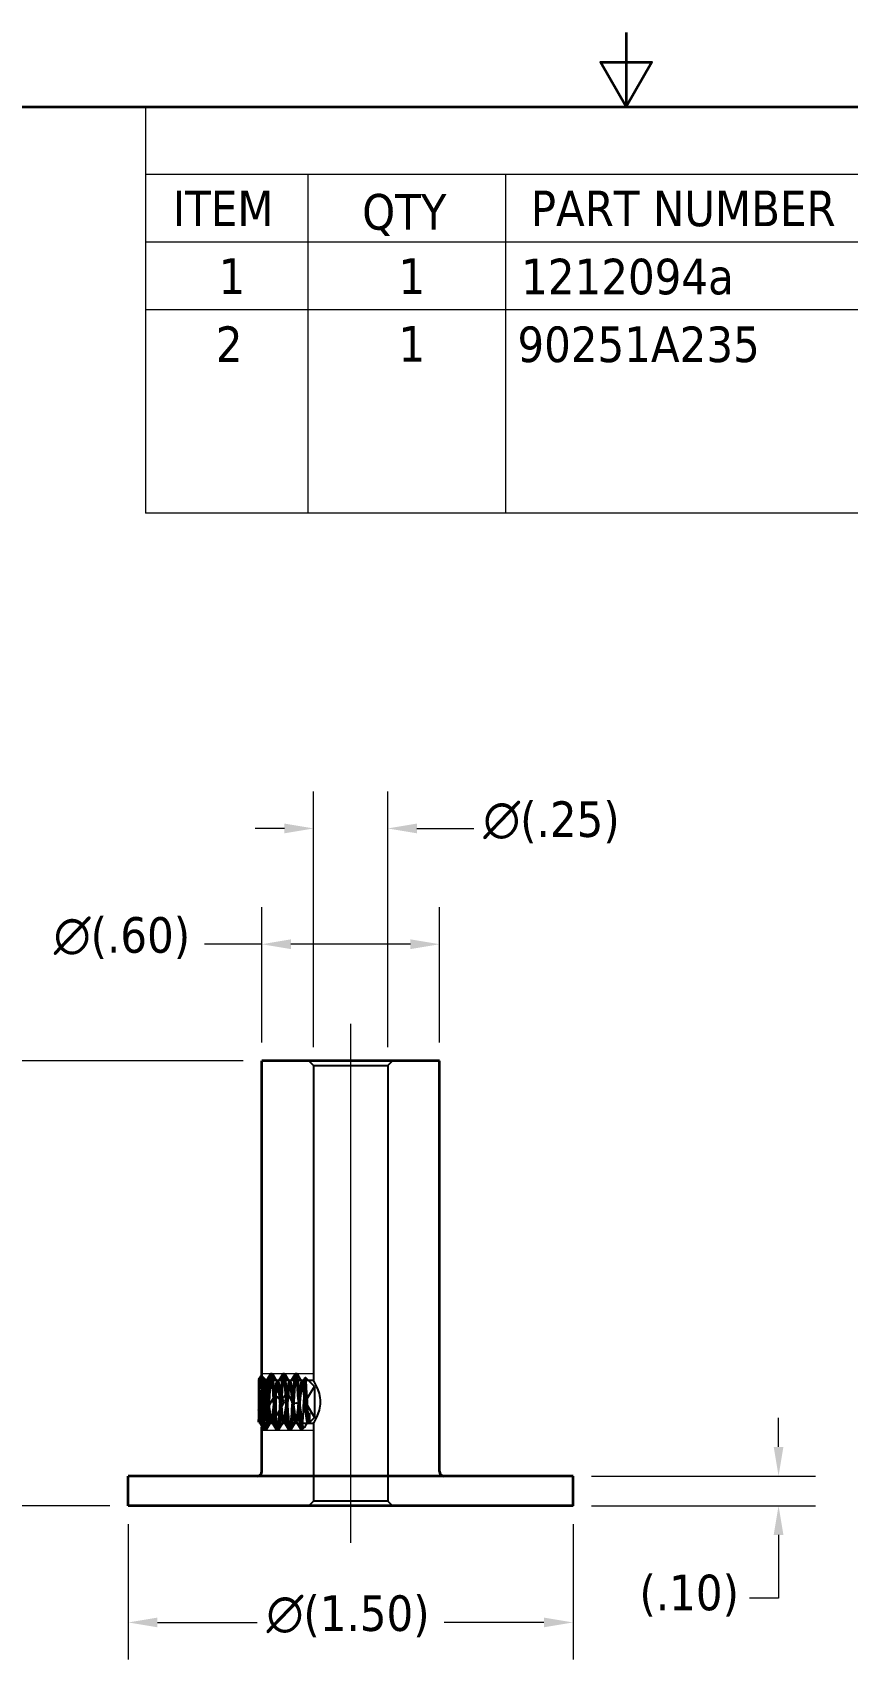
# Model space of a CAD drawing. Header units: inches. Extents: x 0.1 to 10.9, y 0.1 to 8.4.
# Drawn here: x 3.5 to 6.25, y 2.88 to 8.37 of the extents above; entities that cross this region are included whole.
import ezdxf

# ---------------------------------------------------------------- set-up
doc = ezdxf.new("R2010")
doc.units = ezdxf.units.IN
doc.header["$MEASUREMENT"] = 0
for name, color, linetype, lineweight in [('Border (ANSI)', 7, 'Continuous', 35), ('Hidden (ANSI)', 7, 'Continuous', 25), ('Hidden Narrow (ANSI)', 7, 'Continuous', 18), ('Symbol (ANSI)', 7, 'Continuous', 18), ('Visible (ANSI)', 7, 'Continuous', 35)]:
    doc.layers.add(name, color=color, linetype=linetype, lineweight=lineweight)
doc.layers.add('Centerline (ANSI)', color=5, linetype='Continuous', lineweight=18, true_color=0x0000ff)
doc.layers.add('Dimension (ANSI)', color=1, linetype='Continuous', lineweight=18, true_color=0xff0000)
doc.styles.add('Note Text (ANSI)', font='tahoma.ttf')
doc.dimstyles.new('Default (ANSI)', dxfattribs={"dimtxt": 0.12, "dimasz": 0.098425, "dimexe": 0.125, "dimexo": 0.0625, "dimgap": 0.031496, "dimtad": 0, "dimtih": 1, "dimtoh": 1, "dimrnd": 1e-08, "dimzin": 4, "dimdsep": 46, "dimtxsty": 'Note Text (ANSI)', "dimcen": 0.09, "dimdle": 0.393701, "dimclrd": 256, "dimclre": 256, "dimclrt": 256, "dimadec": 0, "dimazin": 1, "dimtfac": 1, "dimtofl": 0, "dimtmove": 0, "dimatfit": 3, "dimfxl": 1, "dimtolj": 1, "dimtzin": 4, "dimlwd": -1, "dimlwe": -1, "dimarcsym": 0})

# ---------------------------------------------------------------- blocks, each defined once
blk = doc.blocks.new('Borders Default Border')
at = {"layer": 'Border (ANSI)', "flags": 128}
for points in [[(5.5, 8.37), (5.5, 8.12), (5.4134, 8.27), (5.5866, 8.27), (5.5, 8.12)], [(0.38, 0.38), (0.38, 8.12), (10.62, 8.12), (10.62, 0.38), (0.38, 0.38)]]:
    blk.add_lwpolyline(points, dxfattribs=at)
blk = doc.blocks.new('PARTS LIST')
at = {"layer": 'Symbol (ANSI)'}
for p, q in [((10.62, 8.12), (3.8786, 8.12)), ((3.8786, 8.12), (3.8786, 7.8915)), ((10.62, 7.8915), (3.8786, 7.8915)), ((3.8786, 7.8915), (3.8786, 7.663)), ((4.4254, 7.8915), (4.4254, 7.663)), ((5.0924, 7.8915), (5.0924, 7.663)), ((10.62, 7.663), (3.8786, 7.663)), ((3.8786, 7.663), (3.8786, 6.7489)), ((4.4254, 7.663), (4.4254, 6.7489)), ((5.0924, 7.663), (5.0924, 6.7489)), ((10.62, 7.4345), (3.8786, 7.4345)), ((10.62, 6.7489), (3.8786, 6.7489))]:
    blk.add_line(p, q, dxfattribs=at)
at = {"layer": 'Symbol (ANSI)', "char_height": 0.12, "attachment_point": 7, "style": 'Note Text (ANSI)'}
for s, insert in [('ITEM', (3.9705, 7.7172)), ('QTY', (4.6091, 7.6844)), ('PART NUMBER', (5.1777, 7.7147)), ('1', (4.1249, 7.4885)), ('1', (4.7318, 7.4885)), ('1212094a', (5.1454, 7.4849)), ('2', (4.1156, 7.259)), ('1', (4.7318, 7.26)), ('90251A235', (5.1328, 7.2564))]:
    blk.add_mtext(s, dxfattribs=dict(at, insert=insert))
blk = doc.blocks.new('*D9')
at = {"layer": 'Defpoints', "color": 0, "transparency": 16777216}
for p in [(3.8203, 3.4016), (5.3203, 3.4016), (5.3203, 3.0079)]:
    blk.add_point(p, dxfattribs=at)
at = {"layer": 'Dimension (ANSI)', "transparency": 16777216}
for p, q in [((3.8203, 3.3391), (3.8203, 2.8829)), ((5.3203, 3.3391), (5.3203, 2.8829)), ((3.9187, 3.0079), (4.255, 3.0079)), ((5.2219, 3.0079), (4.8856, 3.0079))]:
    blk.add_line(p, q, dxfattribs=at)
for points in [[(3.9187, 3.0243), (3.9187, 2.9915), (3.8203, 3.0079)], [(5.2219, 3.0243), (5.2219, 2.9915), (5.3203, 3.0079)]]:
    blk.add_solid(points, dxfattribs=at)
at = {"layer": 'Dimension (ANSI)', "transparency": 16777216, "insert": (4.2865, 3.0993), "char_height": 0.12, "attachment_point": 1, "style": 'Note Text (ANSI)'}
blk.add_mtext('\\A1;\\fAIGDT|b0|i0;\\H0.1200;\\ln\\fTahoma|b0|i0;\\H0.1200;(1.50)', dxfattribs=at)
blk = doc.blocks.new('*D10')
at = {"layer": 'Defpoints', "color": 0, "transparency": 16777216}
for p in [(4.8703, 5.2953), (4.2703, 4.9016), (4.8703, 4.9016)]:
    blk.add_point(p, dxfattribs=at)
at = {"layer": 'Dimension (ANSI)', "transparency": 16777216}
for p, q in [((4.2703, 4.9641), (4.2703, 5.4203)), ((4.8703, 4.9641), (4.8703, 5.4203)), ((4.2703, 5.2953), (4.0778, 5.2953)), ((4.7719, 5.2953), (4.3687, 5.2953))]:
    blk.add_line(p, q, dxfattribs=at)
for points in [[(4.3687, 5.3117), (4.3687, 5.2789), (4.2703, 5.2953)], [(4.7719, 5.3117), (4.7719, 5.2789), (4.8703, 5.2953)]]:
    blk.add_solid(points, dxfattribs=at)
at = {"layer": 'Dimension (ANSI)', "transparency": 16777216, "insert": (3.5689, 5.3867), "char_height": 0.12, "attachment_point": 1, "style": 'Note Text (ANSI)'}
blk.add_mtext('\\A1;\\fAIGDT|b0|i0;\\H0.1200;\\ln\\fTahoma|b0|i0;\\H0.1200;(.60)', dxfattribs=at)
blk = doc.blocks.new('*D11')
at = {"layer": 'Defpoints', "color": 0, "transparency": 16777216}
for p in [(4.4453, 5.6858), (4.4453, 4.8859), (4.6953, 4.8859)]:
    blk.add_point(p, dxfattribs=at)
at = {"layer": 'Dimension (ANSI)', "transparency": 16777216}
for p, q in [((4.4453, 4.9484), (4.4453, 5.8108)), ((4.6953, 4.9484), (4.6953, 5.8108)), ((4.3469, 5.6858), (4.2485, 5.6858)), ((4.7937, 5.6858), (4.9862, 5.6858))]:
    blk.add_line(p, q, dxfattribs=at)
for points in [[(4.3469, 5.7022), (4.3469, 5.6694), (4.4453, 5.6858)], [(4.7937, 5.7022), (4.7937, 5.6694), (4.6953, 5.6858)]]:
    blk.add_solid(points, dxfattribs=at)
at = {"layer": 'Dimension (ANSI)', "transparency": 16777216, "insert": (5.0177, 5.7772), "char_height": 0.12, "attachment_point": 1, "style": 'Note Text (ANSI)'}
blk.add_mtext('\\A1;\\fAIGDT|b0|i0;\\H0.1200;\\ln\\fTahoma|b0|i0;\\H0.1200;(.25)', dxfattribs=at)
blk = doc.blocks.new('*D12')
at = {"layer": 'Defpoints', "color": 0, "transparency": 16777216}
for p in [(5.3203, 3.5016), (6.0135, 3.5016), (5.3203, 3.4016)]:
    blk.add_point(p, dxfattribs=at)
at = {"layer": 'Dimension (ANSI)', "transparency": 16777216}
for p, q in [((6.0135, 3.6), (6.0135, 3.6984)), ((5.3828, 3.5016), (6.1385, 3.5016)), ((5.3828, 3.4016), (6.1385, 3.4016)), ((6.0135, 3.3031), (6.0135, 3.0898)), ((6.0135, 3.0898), (5.9151, 3.0898))]:
    blk.add_line(p, q, dxfattribs=at)
for points in [[(5.9971, 3.6), (6.0299, 3.6), (6.0135, 3.5016)], [(5.9971, 3.3031), (6.0299, 3.3031), (6.0135, 3.4016)]]:
    blk.add_solid(points, dxfattribs=at)
at = {"layer": 'Dimension (ANSI)', "transparency": 16777216, "insert": (5.5444, 3.1691), "char_height": 0.12, "attachment_point": 1, "style": 'Note Text (ANSI)'}
blk.add_mtext('\\A1;(.10)', dxfattribs=at)
blk = doc.blocks.new('*D13')
at = {"layer": 'Defpoints', "color": 0, "transparency": 16777216}
for p in [(3.2303, 4.9016), (4.2703, 4.9016), (3.8203, 3.4016)]:
    blk.add_point(p, dxfattribs=at)
at = {"layer": 'Dimension (ANSI)', "transparency": 16777216}
for p, q in [((4.2078, 4.9016), (3.1053, 4.9016)), ((3.2303, 4.8031), (3.2303, 4.2624)), ((3.2303, 3.5), (3.2303, 4.0408)), ((3.7578, 3.4016), (3.1053, 3.4016))]:
    blk.add_line(p, q, dxfattribs=at)
for points in [[(3.2139, 4.8031), (3.2467, 4.8031), (3.2303, 4.9016)], [(3.2139, 3.5), (3.2467, 3.5), (3.2303, 3.4016)]]:
    blk.add_solid(points, dxfattribs=at)
at = {"layer": 'Dimension (ANSI)', "transparency": 16777216, "insert": (3.0157, 4.2309), "char_height": 0.12, "attachment_point": 1, "style": 'Note Text (ANSI)'}
blk.add_mtext('\\A1;(1.50)', dxfattribs=at)

msp = doc.modelspace()

# ---------------------------------------------------------------- linework, layer by layer
at = {"layer": 'Centerline (ANSI)', "linetype": 'Continuous'}
msp.add_line((4.5703, 5.0266), (4.5703, 3.2766), dxfattribs=at)
at = {"layer": 'Hidden (ANSI)'}
for p, q in [((4.4453, 4.8859), (4.4297, 4.9016)), ((4.6953, 4.8859), (4.7109, 4.9016)), ((4.4453, 4.8859), (4.6953, 4.8859)), ((4.4453, 4.8859), (4.4453, 3.8241)), ((4.6953, 4.8859), (4.6953, 3.4172)), ((4.2835, 3.8185), (4.2994, 3.8458)), ((4.3055, 3.8466), (4.3003, 3.8466)), ((4.3063, 3.8459), (4.3222, 3.8186)), ((4.3251, 3.8185), (4.3411, 3.8458)), ((4.3471, 3.8466), (4.3419, 3.8466)), ((4.3479, 3.8459), (4.3639, 3.8186)), ((4.3668, 3.8185), (4.3828, 3.8458)), ((4.3888, 3.8466), (4.3836, 3.8466)), ((4.3896, 3.8459), (4.4055, 3.8186)), ((4.2676, 3.7984), (4.2603, 3.8057)), ((4.3189, 3.7984), (4.2603, 3.7984)), ((4.2703, 3.8397), (4.2859, 3.8241)), ((4.2723, 3.8327), (4.2805, 3.8186)), ((4.2794, 3.8195), (4.2846, 3.8195)), ((4.4453, 3.8241), (4.2859, 3.8241)), ((4.3189, 3.775), (4.3189, 3.7984)), ((4.346, 3.7516), (4.3189, 3.7984)), ((4.3211, 3.8195), (4.3263, 3.8195)), ((4.3628, 3.8195), (4.368, 3.8195)), ((4.4044, 3.8195), (4.4096, 3.8195)), ((4.4085, 3.8185), (4.4172, 3.8334)), ((4.4165, 3.7516), (4.4478, 3.8036)), ((4.4478, 3.8036), (4.4178, 3.8336)), ((4.4478, 3.8036), (4.4478, 3.6995)), ((4.3189, 3.7516), (4.2603, 3.7516)), ((4.2939, 3.736), (4.2881, 3.7273)), ((4.2939, 3.7355), (4.2881, 3.7268)), ((4.3124, 3.7691), (4.3179, 3.7726)), ((4.3124, 3.7686), (4.3179, 3.7721)), ((4.3189, 3.7516), (4.3189, 3.775)), ((4.3189, 3.7281), (4.3189, 3.7516)), ((4.346, 3.7516), (4.3189, 3.7047)), ((4.3373, 3.7604), (4.3321, 3.7596)), ((4.3549, 3.7775), (4.3599, 3.7757)), ((4.3549, 3.777), (4.3599, 3.7752)), ((4.3781, 3.748), (4.3732, 3.7514)), ((4.3781, 3.7475), (4.3732, 3.7509)), ((4.3935, 3.7463), (4.3979, 3.7382)), ((4.3935, 3.7458), (4.3979, 3.7377)), ((4.4165, 3.7516), (4.4478, 3.6995)), ((4.3189, 3.7047), (4.2603, 3.7047)), ((4.2676, 3.7047), (4.2603, 3.6974)), ((4.2632, 3.6836), (4.2638, 3.6836)), ((4.2859, 3.6791), (4.2703, 3.6634)), ((4.2816, 3.7077), (4.2816, 3.7082)), ((4.2851, 3.689), (4.2896, 3.6823)), ((4.2851, 3.6885), (4.2896, 3.6818)), ((4.3014, 3.6845), (4.2854, 3.6572)), ((4.4453, 3.6791), (4.2859, 3.6791)), ((4.3003, 3.6836), (4.3055, 3.6836)), ((4.3075, 3.687), (4.3028, 3.6886)), ((4.3075, 3.6865), (4.3028, 3.6881)), ((4.3203, 3.6573), (4.3043, 3.6846)), ((4.3189, 3.7047), (4.3189, 3.7281)), ((4.343, 3.6845), (4.3271, 3.6572)), ((4.343, 3.6845), (4.3412, 3.6815)), ((4.343, 3.684), (4.3412, 3.681)), ((4.3419, 3.6836), (4.3471, 3.6836)), ((4.3479, 3.684), (4.3426, 3.684)), ((4.3479, 3.6835), (4.3426, 3.6835)), ((4.3619, 3.6573), (4.346, 3.6846)), ((4.3847, 3.6845), (4.3688, 3.6572)), ((4.3836, 3.6836), (4.3888, 3.6836)), ((4.3926, 3.6948), (4.3866, 3.6908)), ((4.3926, 3.6943), (4.3866, 3.6903)), ((4.4036, 3.6573), (4.3876, 3.6846)), ((4.4028, 3.711), (4.4028, 3.7115)), ((4.4049, 3.6801), (4.4049, 3.6566)), ((4.4264, 3.6845), (4.4183, 3.6708)), ((4.4253, 3.6836), (4.4305, 3.6836)), ((4.4303, 3.683), (4.4293, 3.6846)), ((4.4478, 3.6995), (4.431, 3.6827)), ((4.4319, 3.7153), (4.4319, 3.6853)), ((4.4453, 3.6791), (4.4453, 3.4172)), ((4.2786, 3.6573), (4.2719, 3.6689)), ((4.2759, 3.6693), (4.2754, 3.6739)), ((4.2846, 3.6566), (4.2794, 3.6566)), ((4.3263, 3.6566), (4.3211, 3.6566)), ((4.3241, 3.6665), (4.3292, 3.6658)), ((4.3241, 3.666), (4.3292, 3.6653)), ((4.368, 3.6566), (4.3628, 3.6566)), ((4.3659, 3.6675), (4.3713, 3.6688)), ((4.3659, 3.667), (4.3713, 3.6683)), ((4.4049, 3.6566), (4.4044, 3.6566)), ((4.4162, 3.6678), (4.4049, 3.6566)), ((4.4453, 3.4172), (4.4297, 3.4016)), ((4.6953, 3.4172), (4.4453, 3.4172)), ((4.6953, 3.4172), (4.7109, 3.4016))]:
    msp.add_line(p, q, dxfattribs=at)
at = {"layer": 'Hidden (ANSI)', "flags": 128}
for points in [[(4.3176, 3.6693), (4.317, 3.6743), (4.3163, 3.68), (4.3157, 3.6865), (4.315, 3.6937), (4.3143, 3.7015), (4.3137, 3.7097), (4.313, 3.7182), (4.3124, 3.727), (4.3118, 3.7359), (4.3111, 3.7452), (4.3105, 3.7546), (4.3098, 3.764), (4.3091, 3.7732), (4.3085, 3.7823), (4.3078, 3.7909), (4.3072, 3.7991), (4.3066, 3.8068), (4.3059, 3.8141), (4.3053, 3.8208), (4.3046, 3.8269), (4.3039, 3.8323), (4.3032, 3.8368), (4.3026, 3.8405), (4.302, 3.8433), (4.3014, 3.8453), (4.3007, 3.8463), (4.3001, 3.8465), (4.2994, 3.8457), (4.2987, 3.8441), (4.298, 3.8415), (4.2974, 3.838), (4.2968, 3.8338)], [(4.3228, 3.6693), (4.3222, 3.6743), (4.3215, 3.68), (4.3209, 3.6865), (4.3202, 3.6937), (4.3195, 3.7015), (4.3189, 3.7097), (4.3182, 3.7182), (4.3176, 3.727), (4.317, 3.7359), (4.3163, 3.7452), (4.3157, 3.7546), (4.315, 3.764), (4.3143, 3.7732), (4.3137, 3.7823), (4.313, 3.7909), (4.3124, 3.7991), (4.3118, 3.8068), (4.3111, 3.8141), (4.3105, 3.8208), (4.3098, 3.8269), (4.3091, 3.8323), (4.3085, 3.8368), (4.3078, 3.8405), (4.3072, 3.8433), (4.3066, 3.8453), (4.3059, 3.8463), (4.3053, 3.8465), (4.3046, 3.8457), (4.3039, 3.8441), (4.3032, 3.8415), (4.3026, 3.838), (4.302, 3.8338)], [(4.3593, 3.6693), (4.3587, 3.6743), (4.358, 3.68), (4.3573, 3.6865), (4.3567, 3.6937), (4.356, 3.7015), (4.3553, 3.7097), (4.3547, 3.7182), (4.3541, 3.727), (4.3534, 3.7359), (4.3528, 3.7452), (4.3521, 3.7546), (4.3515, 3.764), (4.3508, 3.7732), (4.3501, 3.7823), (4.3495, 3.7909), (4.3489, 3.7991), (4.3482, 3.8068), (4.3476, 3.8141), (4.3469, 3.8208), (4.3463, 3.8269), (4.3456, 3.8323), (4.3449, 3.8368), (4.3443, 3.8405), (4.3436, 3.8433), (4.343, 3.8453), (4.3424, 3.8463), (4.3417, 3.8465), (4.341, 3.8457), (4.3404, 3.8441), (4.3397, 3.8415), (4.3391, 3.838), (4.3384, 3.8338)], [(4.3645, 3.6693), (4.3639, 3.6743), (4.3632, 3.68), (4.3626, 3.6865), (4.3619, 3.6937), (4.3612, 3.7015), (4.3605, 3.7097), (4.3599, 3.7182), (4.3593, 3.727), (4.3587, 3.7359), (4.358, 3.7452), (4.3573, 3.7546), (4.3567, 3.764), (4.356, 3.7732), (4.3553, 3.7823), (4.3547, 3.7909), (4.3541, 3.7991), (4.3534, 3.8068), (4.3528, 3.8141), (4.3521, 3.8208), (4.3515, 3.8269), (4.3508, 3.8323), (4.3501, 3.8368), (4.3495, 3.8405), (4.3489, 3.8433), (4.3482, 3.8453), (4.3476, 3.8463), (4.3469, 3.8465), (4.3463, 3.8457), (4.3456, 3.8441), (4.3449, 3.8415), (4.3443, 3.838), (4.3436, 3.8338)], [(4.4009, 3.6693), (4.4003, 3.6743), (4.3997, 3.68), (4.399, 3.6865), (4.3983, 3.6937), (4.3977, 3.7015), (4.397, 3.7097), (4.3963, 3.7182), (4.3957, 3.727), (4.3951, 3.7359), (4.3945, 3.7452), (4.3938, 3.7546), (4.3931, 3.764), (4.3924, 3.7732), (4.3918, 3.7823), (4.3911, 3.7909), (4.3905, 3.7991), (4.3899, 3.8068), (4.3893, 3.8141), (4.3886, 3.8208), (4.3879, 3.8269), (4.3872, 3.8323), (4.3866, 3.8368), (4.3859, 3.8405), (4.3853, 3.8433), (4.3847, 3.8453), (4.384, 3.8463), (4.3834, 3.8465), (4.3827, 3.8457), (4.382, 3.8441), (4.3814, 3.8415), (4.3807, 3.838), (4.3801, 3.8338)], [(4.4049, 3.6801), (4.4042, 3.6862), (4.4036, 3.6929), (4.403, 3.7001), (4.4024, 3.7078), (4.4017, 3.7157), (4.4012, 3.7238), (4.4006, 3.7321), (4.4, 3.7407), (4.3994, 3.7494), (4.3987, 3.7582), (4.3981, 3.767), (4.3975, 3.7756), (4.3969, 3.784), (4.3963, 3.7921), (4.3951, 3.8068), (4.3945, 3.8137), (4.3939, 3.8201), (4.3932, 3.8259), (4.3926, 3.8311), (4.392, 3.8355), (4.3914, 3.8393), (4.3902, 3.8444), (4.3896, 3.8459), (4.389, 3.8465), (4.3884, 3.8464), (4.3877, 3.8454), (4.3871, 3.8436), (4.3865, 3.8411), (4.3859, 3.8378), (4.3853, 3.8338)], [(4.2603, 3.708), (4.2607, 3.715), (4.261, 3.7214), (4.2617, 3.7339), (4.2623, 3.747), (4.2629, 3.7605), (4.2635, 3.7732), (4.264, 3.7834), (4.2644, 3.7925), (4.2649, 3.8012), (4.2653, 3.8091), (4.2657, 3.8163), (4.2662, 3.8226), (4.2666, 3.8279), (4.267, 3.8322), (4.2674, 3.8355), (4.2678, 3.8377), (4.2682, 3.8389)], [(4.4319, 3.7153), (4.4306, 3.7045), (4.4292, 3.6955), (4.4279, 3.6889), (4.4266, 3.685), (4.4252, 3.6836), (4.4239, 3.6851), (4.4225, 3.6893), (4.4212, 3.6959), (4.4199, 3.7048), (4.4185, 3.7158), (4.4171, 3.7282), (4.4159, 3.7412), (4.4145, 3.755), (4.4131, 3.7687), (4.4118, 3.7815), (4.4105, 3.793), (4.4091, 3.803), (4.4078, 3.811), (4.4064, 3.8164), (4.4051, 3.8191), (4.4038, 3.8192), (4.4024, 3.8164), (4.4011, 3.8111), (4.3998, 3.8034), (4.3984, 3.7935), (4.397, 3.7817), (4.3957, 3.769), (4.3944, 3.7556), (4.393, 3.7418), (4.3917, 3.7284), (4.3904, 3.7162), (4.389, 3.7053), (4.3877, 3.6962), (4.3863, 3.6894), (4.385, 3.6852), (4.3837, 3.6836), (4.3823, 3.6849), (4.3809, 3.6889), (4.3797, 3.6953), (4.3783, 3.704), (4.3769, 3.7149), (4.3756, 3.7272), (4.3743, 3.7402), (4.373, 3.7539), (4.3716, 3.7676), (4.3702, 3.7806), (4.3689, 3.7921), (4.3676, 3.8023), (4.3662, 3.8104), (4.3649, 3.816), (4.3636, 3.819), (4.3622, 3.8193), (4.3608, 3.8167), (4.3595, 3.8116), (4.3582, 3.8041), (4.3568, 3.7943), (4.3555, 3.7827), (4.3542, 3.7701), (4.3529, 3.7567), (4.3515, 3.7429), (4.3501, 3.7294), (4.3488, 3.7171), (4.3475, 3.7061), (4.3461, 3.6968), (4.3447, 3.6898), (4.3434, 3.6854), (4.3421, 3.6837), (4.3407, 3.6847), (4.3394, 3.6884), (4.3381, 3.6947), (4.3368, 3.7032), (4.3354, 3.714), (4.334, 3.7261), (4.3327, 3.7391), (4.3314, 3.7528), (4.33, 3.7665), (4.3287, 3.7796), (4.3274, 3.7913), (4.326, 3.8015), (4.3246, 3.8098), (4.3233, 3.8157), (4.322, 3.8188), (4.3207, 3.8194), (4.3193, 3.8171), (4.3179, 3.8121), (4.3167, 3.8048), (4.3153, 3.7952), (4.3139, 3.7837), (4.3126, 3.7711), (4.3113, 3.7578), (4.3099, 3.744), (4.3085, 3.7304), (4.3072, 3.718), (4.3059, 3.7069), (4.3046, 3.6975), (4.3032, 3.6903), (4.3019, 3.6857), (4.3006, 3.6837), (4.2992, 3.6845), (4.2978, 3.688), (4.2965, 3.6941), (4.2952, 3.7025), (4.2938, 3.713), (4.2924, 3.7251), (4.2912, 3.738), (4.2898, 3.7517), (4.2884, 3.7655), (4.2871, 3.7786), (4.2858, 3.7904), (4.2845, 3.8008), (4.2831, 3.8093), (4.2817, 3.8153), (4.2805, 3.8187), (4.2791, 3.8194), (4.2777, 3.8173), (4.2764, 3.8126), (4.2751, 3.8055), (4.2737, 3.796), (4.2723, 3.7847), (4.271, 3.7721), (4.2697, 3.7589), (4.2684, 3.7451), (4.267, 3.7315), (4.2657, 3.7189), (4.2644, 3.7078), (4.263, 3.6982), (4.2616, 3.6908), (4.2603, 3.6859)], [(4.2603, 3.7516), (4.2636, 3.758), (4.2659, 3.7639), (4.2671, 3.7695), (4.2676, 3.775), (4.2671, 3.7805), (4.2659, 3.7861), (4.2636, 3.792), (4.2603, 3.7984)], [(4.4319, 3.6853), (4.4306, 3.6836), (4.4293, 3.6847), (4.4279, 3.6885), (4.4266, 3.6946), (4.4253, 3.703), (4.424, 3.7135), (4.4226, 3.7255), (4.4214, 3.7382), (4.42, 3.7517), (4.4187, 3.7653), (4.4173, 3.7783), (4.4161, 3.7899), (4.4148, 3.8003), (4.4134, 3.8088), (4.412, 3.8149), (4.4108, 3.8185), (4.4095, 3.8195), (4.4081, 3.8177), (4.4068, 3.8134), (4.4055, 3.8067), (4.4042, 3.7977), (4.4028, 3.7868), (4.4015, 3.7745), (4.4002, 3.7616), (4.3989, 3.7481), (4.3975, 3.7346), (4.3962, 3.7219), (4.3949, 3.7105), (4.3936, 3.7006), (4.3922, 3.6926), (4.3909, 3.6871), (4.3896, 3.6842), (4.3883, 3.6838), (4.3869, 3.6862), (4.3856, 3.6912), (4.3843, 3.6984), (4.383, 3.708), (4.3816, 3.7193), (4.3803, 3.7317), (4.3791, 3.7448), (4.3777, 3.7584), (4.3763, 3.7718), (4.375, 3.7842), (4.3738, 3.7952), (4.3724, 3.8047), (4.371, 3.8121), (4.3698, 3.817), (4.3685, 3.8193), (4.3671, 3.819), (4.3658, 3.8159), (4.3645, 3.8104), (4.3632, 3.8025), (4.3618, 3.7925), (4.3605, 3.7809), (4.3592, 3.7683), (4.3579, 3.755), (4.3565, 3.7414), (4.3552, 3.7282), (4.3539, 3.7161), (4.3526, 3.7054), (4.3512, 3.6964), (4.3499, 3.6896), (4.3486, 3.6853), (4.3473, 3.6836), (4.3459, 3.6847), (4.3446, 3.6884), (4.3433, 3.6945), (4.342, 3.7028), (4.3407, 3.7133), (4.3393, 3.7253), (4.3381, 3.738), (4.3367, 3.7514), (4.3354, 3.7651), (4.334, 3.778), (4.3328, 3.7897), (4.3314, 3.8001), (4.3301, 3.8086), (4.3287, 3.8148), (4.3275, 3.8184), (4.3262, 3.8195), (4.3248, 3.8178), (4.3234, 3.8135), (4.3222, 3.8068), (4.3209, 3.7979), (4.3195, 3.787), (4.3182, 3.7748), (4.3169, 3.7619), (4.3156, 3.7483), (4.3142, 3.7348), (4.3129, 3.7221), (4.3116, 3.7107), (4.3103, 3.7007), (4.3089, 3.6927), (4.3076, 3.6872), (4.3063, 3.6842), (4.305, 3.6838), (4.3036, 3.6862), (4.3023, 3.6911), (4.301, 3.6983), (4.2997, 3.7078), (4.2983, 3.7191), (4.297, 3.7315), (4.2957, 3.7445), (4.2944, 3.7582), (4.293, 3.7716), (4.2917, 3.784), (4.2905, 3.795), (4.2891, 3.8046), (4.2877, 3.812), (4.2864, 3.8169), (4.2852, 3.8193), (4.2838, 3.819), (4.2824, 3.816), (4.2812, 3.8105), (4.2799, 3.8027), (4.2785, 3.7927), (4.2772, 3.7811), (4.2759, 3.7685), (4.2746, 3.7553), (4.2732, 3.7416), (4.2719, 3.7284), (4.2706, 3.7163), (4.2693, 3.7056), (4.2679, 3.6965), (4.2666, 3.6897), (4.2653, 3.6854), (4.264, 3.6837), (4.2626, 3.6846)], [(4.2968, 3.8338), (4.2962, 3.8289), (4.2955, 3.8231), (4.2948, 3.8166), (4.2942, 3.8094), (4.2935, 3.8016), (4.2928, 3.7934), (4.2922, 3.7849), (4.2916, 3.7762), (4.2909, 3.7672), (4.2903, 3.758), (4.2896, 3.7486), (4.289, 3.7392), (4.2883, 3.7299), (4.2876, 3.7209), (4.287, 3.7122), (4.2864, 3.7041), (4.2857, 3.6964), (4.2851, 3.6891), (4.2844, 3.6823), (4.2838, 3.6762), (4.2831, 3.6708), (4.2824, 3.6663), (4.2818, 3.6626), (4.2811, 3.6598), (4.2805, 3.6579), (4.2799, 3.6568), (4.2792, 3.6566), (4.2785, 3.6574), (4.2779, 3.6591), (4.2772, 3.6617), (4.2766, 3.6651), (4.2759, 3.6693)], [(4.302, 3.8338), (4.3014, 3.8289), (4.3007, 3.8231), (4.3001, 3.8166), (4.2994, 3.8094), (4.2987, 3.8016), (4.298, 3.7934), (4.2974, 3.7849), (4.2968, 3.7762), (4.2962, 3.7672), (4.2955, 3.758), (4.2948, 3.7486), (4.2942, 3.7392), (4.2935, 3.7299), (4.2928, 3.7209), (4.2922, 3.7122), (4.2916, 3.7041), (4.2909, 3.6964), (4.2903, 3.6891), (4.2896, 3.6823), (4.289, 3.6762), (4.2883, 3.6708), (4.2876, 3.6663), (4.287, 3.6626), (4.2864, 3.6598), (4.2857, 3.6579), (4.2851, 3.6568), (4.2844, 3.6566), (4.2838, 3.6574), (4.2831, 3.6591), (4.2824, 3.6617), (4.2818, 3.6651), (4.2811, 3.6693)], [(4.2859, 3.8241), (4.2862, 3.8228), (4.2872, 3.819), (4.2886, 3.8127), (4.2902, 3.8042), (4.2919, 3.7935), (4.2934, 3.7806), (4.294, 3.7736), (4.2945, 3.7663), (4.2948, 3.7516), (4.2945, 3.7369), (4.294, 3.7296), (4.2934, 3.7225), (4.2919, 3.7097), (4.2902, 3.699), (4.2886, 3.6905), (4.2872, 3.6841), (4.2862, 3.6803), (4.2859, 3.6791)], [(4.3384, 3.8338), (4.3378, 3.8289), (4.3372, 3.8231), (4.3365, 3.8166), (4.3358, 3.8094), (4.3352, 3.8016), (4.3345, 3.7934), (4.3338, 3.7849), (4.3332, 3.7762), (4.3326, 3.7672), (4.332, 3.758), (4.3313, 3.7486), (4.3306, 3.7392), (4.3299, 3.7299), (4.3293, 3.7209), (4.3286, 3.7122), (4.328, 3.7041), (4.3274, 3.6964), (4.3268, 3.6891), (4.3261, 3.6823), (4.3254, 3.6762), (4.3247, 3.6708), (4.3241, 3.6663), (4.3234, 3.6626), (4.3228, 3.6598), (4.3222, 3.6579), (4.3215, 3.6568), (4.3209, 3.6566), (4.3202, 3.6574), (4.3195, 3.6591), (4.3189, 3.6617), (4.3182, 3.6651), (4.3176, 3.6693)], [(4.3436, 3.8338), (4.343, 3.8289), (4.3424, 3.8231), (4.3417, 3.8166), (4.341, 3.8094), (4.3404, 3.8016), (4.3397, 3.7934), (4.3391, 3.7849), (4.3384, 3.7762), (4.3378, 3.7672), (4.3372, 3.758), (4.3365, 3.7486), (4.3358, 3.7392), (4.3352, 3.7299), (4.3345, 3.7209), (4.3338, 3.7122), (4.3332, 3.7041), (4.3326, 3.6964), (4.332, 3.6891), (4.3313, 3.6823), (4.3306, 3.6762), (4.3299, 3.6708), (4.3293, 3.6663), (4.3286, 3.6626), (4.328, 3.6598), (4.3274, 3.6579), (4.3268, 3.6568), (4.3261, 3.6566), (4.3254, 3.6574), (4.3247, 3.6591), (4.3241, 3.6617), (4.3234, 3.6651), (4.3228, 3.6693)], [(4.3801, 3.8338), (4.3795, 3.8289), (4.3788, 3.8231), (4.3782, 3.8166), (4.3775, 3.8094), (4.3768, 3.8016), (4.3762, 3.7934), (4.3755, 3.7849), (4.3749, 3.7762), (4.3743, 3.7672), (4.3736, 3.758), (4.373, 3.7486), (4.3723, 3.7392), (4.3716, 3.7299), (4.371, 3.7209), (4.3703, 3.7122), (4.3697, 3.7041), (4.3691, 3.6964), (4.3684, 3.6891), (4.3678, 3.6823), (4.3671, 3.6762), (4.3664, 3.6708), (4.3657, 3.6663), (4.3651, 3.6626), (4.3645, 3.6598), (4.3639, 3.6579), (4.3632, 3.6568), (4.3626, 3.6566), (4.3619, 3.6574), (4.3612, 3.6591), (4.3605, 3.6617), (4.3599, 3.6651), (4.3593, 3.6693)], [(4.3853, 3.8338), (4.3847, 3.8289), (4.384, 3.8231), (4.3834, 3.8166), (4.3827, 3.8094), (4.382, 3.8016), (4.3814, 3.7934), (4.3807, 3.7849), (4.3801, 3.7762), (4.3795, 3.7672), (4.3788, 3.758), (4.3782, 3.7486), (4.3775, 3.7392), (4.3768, 3.7299), (4.3762, 3.7209), (4.3755, 3.7122), (4.3749, 3.7041), (4.3743, 3.6964), (4.3736, 3.6891), (4.373, 3.6823), (4.3723, 3.6762), (4.3716, 3.6708), (4.371, 3.6663), (4.3703, 3.6626), (4.3697, 3.6598), (4.3691, 3.6579), (4.3684, 3.6568), (4.3678, 3.6566), (4.3671, 3.6574), (4.3664, 3.6591), (4.3657, 3.6617), (4.3651, 3.6651), (4.3645, 3.6693)], [(4.4156, 3.8246), (4.4152, 3.8208), (4.4148, 3.8157), (4.4143, 3.809), (4.4138, 3.8012), (4.4132, 3.7926), (4.4128, 3.7839), (4.4123, 3.7753), (4.4119, 3.7671), (4.4112, 3.7517), (4.4105, 3.7364), (4.4097, 3.7215), (4.4091, 3.7084), (4.4085, 3.6974), (4.408, 3.6882), (4.4075, 3.6799), (4.4069, 3.6728), (4.4064, 3.6668), (4.4059, 3.6621), (4.4054, 3.6587), (4.4049, 3.6568)], [(4.4288, 3.69), (4.4284, 3.6932), (4.428, 3.6977), (4.4275, 3.7033), (4.427, 3.7095), (4.4265, 3.7164), (4.426, 3.7237), (4.4255, 3.7315), (4.4251, 3.7395), (4.4246, 3.7476), (4.4242, 3.7559), (4.4237, 3.7641), (4.4232, 3.7723), (4.4228, 3.7802), (4.4223, 3.7879), (4.4219, 3.7951), (4.4215, 3.8019), (4.421, 3.8082), (4.4206, 3.8139), (4.4201, 3.8189), (4.4197, 3.8233), (4.4193, 3.827), (4.4189, 3.8297), (4.4182, 3.8329), (4.4175, 3.8337), (4.4168, 3.8326), (4.4162, 3.8295), (4.4156, 3.8246)], [(4.4453, 3.6791), (4.4455, 3.6794), (4.4461, 3.6805), (4.4471, 3.6823), (4.4485, 3.6847), (4.4521, 3.6916), (4.4564, 3.7004), (4.4607, 3.711), (4.4647, 3.7236), (4.4663, 3.7304), (4.4675, 3.7374), (4.4682, 3.7445), (4.4685, 3.7516), (4.4682, 3.7586), (4.4675, 3.7657), (4.4663, 3.7728), (4.4647, 3.7796), (4.4607, 3.7921), (4.4564, 3.8027), (4.4521, 3.8115), (4.4485, 3.8184), (4.4471, 3.8209), (4.4461, 3.8226), (4.4455, 3.8237), (4.4453, 3.8241)], [(4.2603, 3.7047), (4.2636, 3.7111), (4.2659, 3.717), (4.2671, 3.7227), (4.2676, 3.7281), (4.2671, 3.7336), (4.2659, 3.7392), (4.2636, 3.7451), (4.2603, 3.7516)], [(4.2939, 3.736), (4.2928, 3.7208), (4.2918, 3.7067), (4.2907, 3.6939), (4.2896, 3.6823)], [(4.2939, 3.7355), (4.2928, 3.7203), (4.2918, 3.7062), (4.2907, 3.6934), (4.2896, 3.6818)], [(4.2939, 3.736), (4.2986, 3.7451), (4.3033, 3.7536), (4.3124, 3.7691)], [(4.2939, 3.7355), (4.2986, 3.7446), (4.3033, 3.7531), (4.3124, 3.7686)], [(4.3124, 3.7691), (4.3112, 3.7571), (4.31, 3.7447), (4.3088, 3.7326), (4.3076, 3.7212), (4.3064, 3.7109), (4.3052, 3.7018), (4.304, 3.6942), (4.3028, 3.6886)], [(4.3124, 3.7686), (4.3112, 3.7566), (4.31, 3.7442), (4.3088, 3.7321), (4.3076, 3.7207), (4.3064, 3.7104), (4.3052, 3.7013), (4.304, 3.6937), (4.3028, 3.6881)], [(4.3179, 3.7726), (4.3167, 3.7598), (4.3154, 3.7465), (4.314, 3.7332), (4.3127, 3.7209), (4.3115, 3.7098), (4.3102, 3.7001), (4.3088, 3.6924), (4.3075, 3.687)], [(4.3179, 3.7721), (4.3167, 3.7593), (4.3154, 3.746), (4.314, 3.7327), (4.3127, 3.7204), (4.3115, 3.7093), (4.3102, 3.6996), (4.3088, 3.6919), (4.3075, 3.6865)], [(4.3179, 3.7726), (4.3247, 3.7664), (4.3321, 3.7596)], [(4.3179, 3.7721), (4.3247, 3.7659), (4.3321, 3.7591)], [(4.3321, 3.7596), (4.3311, 3.7454), (4.33, 3.7312), (4.329, 3.7176), (4.3281, 3.705), (4.3271, 3.6933), (4.3261, 3.6828), (4.3251, 3.6737), (4.3241, 3.6665)], [(4.3321, 3.7591), (4.3311, 3.7449), (4.33, 3.7307), (4.329, 3.7171), (4.3281, 3.7045), (4.3271, 3.6928), (4.3261, 3.6823), (4.3251, 3.6732), (4.3241, 3.666)], [(4.3373, 3.7604), (4.3363, 3.7459), (4.3353, 3.7314), (4.3342, 3.7175), (4.3333, 3.7046), (4.3323, 3.6928), (4.3313, 3.6822), (4.3302, 3.673), (4.3292, 3.6658)], [(4.3373, 3.7599), (4.3363, 3.7454), (4.3353, 3.7309), (4.3342, 3.717), (4.3333, 3.7041), (4.3323, 3.6923), (4.3313, 3.6817), (4.3302, 3.6725), (4.3292, 3.6653)], [(4.3373, 3.7604), (4.3463, 3.7694), (4.3549, 3.7775)], [(4.3373, 3.7599), (4.3463, 3.7689), (4.3549, 3.777)], [(4.3549, 3.7775), (4.3542, 3.7701), (4.3534, 3.7626), (4.3527, 3.7547), (4.3519, 3.7467), (4.3511, 3.7388), (4.3503, 3.731), (4.3495, 3.7236), (4.3488, 3.7167), (4.348, 3.7103), (4.3472, 3.7043), (4.3464, 3.6988), (4.3456, 3.6942), (4.3448, 3.6903), (4.3441, 3.6873), (4.3434, 3.6852), (4.3426, 3.684)], [(4.3549, 3.777), (4.3542, 3.7696), (4.3534, 3.7621), (4.3527, 3.7542), (4.3519, 3.7462), (4.3511, 3.7383), (4.3503, 3.7305), (4.3495, 3.7231), (4.3488, 3.7162), (4.348, 3.7098), (4.3472, 3.7038), (4.3464, 3.6983), (4.3456, 3.6937), (4.3448, 3.6898), (4.3441, 3.6868), (4.3434, 3.6847), (4.3426, 3.6835)], [(4.3599, 3.7757), (4.3592, 3.7685), (4.3585, 3.7609), (4.3577, 3.7532), (4.3569, 3.7453), (4.3561, 3.7376), (4.3554, 3.73), (4.3546, 3.7228), (4.3539, 3.7161), (4.3532, 3.7098), (4.3524, 3.7039), (4.3516, 3.6986), (4.3508, 3.6941), (4.3501, 3.6903), (4.3493, 3.6874), (4.3486, 3.6853), (4.3479, 3.684)], [(4.3599, 3.7752), (4.3592, 3.768), (4.3585, 3.7604), (4.3577, 3.7527), (4.3569, 3.7448), (4.3561, 3.7371), (4.3554, 3.7295), (4.3546, 3.7223), (4.3539, 3.7156), (4.3532, 3.7093), (4.3524, 3.7034), (4.3516, 3.6981), (4.3508, 3.6936), (4.3501, 3.6898), (4.3493, 3.6869), (4.3486, 3.6848), (4.3479, 3.6835)], [(4.3599, 3.7757), (4.3661, 3.7639), (4.3732, 3.7514)], [(4.3599, 3.7752), (4.3661, 3.7634), (4.3732, 3.7509)], [(4.3732, 3.7514), (4.3722, 3.7384), (4.3713, 3.7257), (4.3704, 3.7136), (4.3696, 3.7024), (4.3687, 3.692), (4.3678, 3.6826), (4.3669, 3.6743), (4.3659, 3.6675)], [(4.3732, 3.7509), (4.3722, 3.7379), (4.3713, 3.7252), (4.3704, 3.7131), (4.3696, 3.7019), (4.3687, 3.6915), (4.3678, 3.6821), (4.3669, 3.6738), (4.3659, 3.667)], [(4.3781, 3.748), (4.3773, 3.7358), (4.3764, 3.724), (4.3755, 3.7127), (4.3748, 3.7022), (4.3739, 3.6924), (4.3731, 3.6834), (4.3722, 3.6755), (4.3713, 3.6688)], [(4.3781, 3.7475), (4.3773, 3.7353), (4.3764, 3.7235), (4.3755, 3.7122), (4.3748, 3.7017), (4.3739, 3.6919), (4.3731, 3.6829), (4.3722, 3.675), (4.3713, 3.6683)], [(4.3781, 3.748), (4.386, 3.7486), (4.3898, 3.7479), (4.3935, 3.7463)], [(4.3781, 3.7475), (4.386, 3.7481), (4.3898, 3.7474), (4.3935, 3.7458)], [(4.3935, 3.7463), (4.3926, 3.7376), (4.3917, 3.7291), (4.3909, 3.7211), (4.3901, 3.7137), (4.3893, 3.7068), (4.3884, 3.7006), (4.3875, 3.6952), (4.3866, 3.6908)], [(4.3935, 3.7458), (4.3926, 3.7371), (4.3917, 3.7286), (4.3909, 3.7206), (4.3901, 3.7132), (4.3893, 3.7063), (4.3884, 3.7001), (4.3875, 3.6947), (4.3866, 3.6903)], [(4.3979, 3.7382), (4.3965, 3.7253), (4.3953, 3.7137), (4.394, 3.7033), (4.3926, 3.6948)], [(4.3979, 3.7377), (4.3965, 3.7248), (4.3953, 3.7132), (4.394, 3.7028), (4.3926, 3.6943)], [(4.3979, 3.7382), (4.3996, 3.7318), (4.4012, 3.7251), (4.4023, 3.7183), (4.4028, 3.7115)], [(4.3979, 3.7377), (4.3996, 3.7313), (4.4012, 3.7246), (4.4023, 3.7178), (4.4028, 3.711)], [(4.2726, 3.6715), (4.2746, 3.6795), (4.2769, 3.6896), (4.2792, 3.7016), (4.2812, 3.7156)], [(4.2811, 3.6693), (4.2801, 3.6781), (4.279, 3.6891)], [(4.2816, 3.7082), (4.282, 3.7142), (4.2833, 3.7195), (4.2854, 3.7239), (4.2881, 3.7273)], [(4.2816, 3.7077), (4.282, 3.7137), (4.2833, 3.719), (4.2854, 3.7234), (4.2881, 3.7268)], [(4.2851, 3.689), (4.2834, 3.6946), (4.2822, 3.7002), (4.2817, 3.7049), (4.2816, 3.7082)], [(4.2851, 3.6885), (4.2834, 3.6941), (4.2822, 3.6997), (4.2817, 3.7044), (4.2816, 3.7077)], [(4.2881, 3.7273), (4.2873, 3.7167), (4.2866, 3.7068), (4.2858, 3.6976), (4.2851, 3.689)], [(4.2881, 3.7268), (4.2873, 3.7162), (4.2866, 3.7063), (4.2858, 3.6971), (4.2851, 3.6885)], [(4.3028, 3.6886), (4.2964, 3.6839), (4.293, 3.6826), (4.2896, 3.6823)], [(4.3028, 3.6881), (4.2964, 3.6834), (4.293, 3.6821), (4.2896, 3.6818)], [(4.3241, 3.6665), (4.3159, 3.6762), (4.3075, 3.687)], [(4.3241, 3.666), (4.3159, 3.6757), (4.3075, 3.6865)], [(4.3426, 3.684), (4.3365, 3.6744), (4.3292, 3.6658)], [(4.3426, 3.6835), (4.3365, 3.6739), (4.3292, 3.6653)], [(4.3659, 3.6675), (4.3565, 3.6751), (4.3479, 3.684)], [(4.3659, 3.667), (4.3565, 3.6746), (4.3479, 3.6835)], [(4.3866, 3.6908), (4.3789, 3.6792), (4.3713, 3.6688)], [(4.3866, 3.6903), (4.3789, 3.6787), (4.3713, 3.6683)], [(4.4028, 3.7115), (4.4026, 3.7074), (4.4019, 3.7038), (4.4009, 3.701), (4.3997, 3.6988), (4.3966, 3.696), (4.3926, 3.6948)], [(4.4028, 3.711), (4.4026, 3.7069), (4.4019, 3.7033), (4.4009, 3.7005), (4.3997, 3.6983), (4.3966, 3.6955), (4.3926, 3.6943)], [(4.4049, 3.6801), (4.4066, 3.675), (4.4073, 3.6732), (4.4079, 3.6719)], [(4.4079, 3.6719), (4.4085, 3.6707), (4.4093, 3.6693), (4.4103, 3.668), (4.4114, 3.6669), (4.4139, 3.6664), (4.4164, 3.6681), (4.4189, 3.6718), (4.4201, 3.6743), (4.421, 3.6766), (4.4218, 3.6786), (4.4223, 3.6801), (4.4233, 3.6831), (4.4254, 3.6898), (4.4275, 3.6975), (4.4297, 3.7061), (4.4319, 3.7153)], [(4.4319, 3.6853), (4.4311, 3.6828), (4.4302, 3.6831), (4.4294, 3.6862), (4.429, 3.6882), (4.4288, 3.69)], [(4.4049, 3.6568), (4.4039, 3.6569), (4.4029, 3.659), (4.4019, 3.6632), (4.4009, 3.6693)]]:
    msp.add_lwpolyline(points, dxfattribs=at)
at = {"layer": 'Hidden (ANSI)'}
msp.add_ellipse((4.3423, 3.705), major_axis=(-0.0552, 0.001), ratio=0.99691, start_param=4.819686, end_param=4.915826, dxfattribs=at)
at = {"layer": 'Hidden Narrow (ANSI)'}
for p, q in [((4.4453, 3.8466), (4.2703, 3.8466)), ((4.2703, 3.6566), (4.4453, 3.6566))]:
    msp.add_line(p, q, dxfattribs=at)
at = {"layer": 'Visible (ANSI)'}
for p, q in [((4.8703, 4.9016), (4.2703, 4.9016)), ((4.2703, 3.8397), (4.2703, 4.9016)), ((4.8703, 3.5172), (4.8703, 4.9016)), ((4.2603, 3.8276), (4.2682, 3.8389)), ((4.2603, 3.8276), (4.2603, 3.7256)), ((4.2687, 3.8388), (4.2723, 3.8327)), ((4.2736, 3.76), (4.2736, 3.6906)), ((4.2603, 3.7256), (4.2603, 3.6927)), ((4.2603, 3.6836), (4.2603, 3.6927)), ((4.2603, 3.6836), (4.2632, 3.6836)), ((4.2719, 3.6689), (4.2626, 3.6846)), ((4.2703, 3.5172), (4.2703, 3.6634)), ((5.3203, 3.5016), (3.8203, 3.5016)), ((3.8203, 3.4016), (3.8203, 3.5016)), ((5.3203, 3.4016), (5.3203, 3.5016)), ((5.3203, 3.4016), (3.8203, 3.4016))]:
    msp.add_line(p, q, dxfattribs=at)
at = {"layer": 'Visible (ANSI)', "flags": 128}
for points in [[(4.2682, 3.8389), (4.2686, 3.8389), (4.269, 3.838), (4.2694, 3.836), (4.2698, 3.8331), (4.2701, 3.8293), (4.2705, 3.8247), (4.2709, 3.8193), (4.2713, 3.8131), (4.2716, 3.8062), (4.272, 3.7992), (4.2723, 3.7924), (4.2726, 3.7859), (4.2731, 3.7732), (4.2736, 3.76)], [(4.2812, 3.7156), (4.2823, 3.726), (4.283, 3.7368), (4.2833, 3.7477), (4.2833, 3.7584), (4.2828, 3.7692), (4.282, 3.78), (4.2808, 3.7903), (4.2794, 3.7999), (4.2779, 3.8087), (4.2763, 3.8164), (4.2747, 3.8231), (4.2733, 3.8289), (4.272, 3.8336), (4.2711, 3.837), (4.2705, 3.839), (4.2703, 3.8397)], [(4.279, 3.6891), (4.2783, 3.6967), (4.2776, 3.7049), (4.2769, 3.7135), (4.2763, 3.7224), (4.2756, 3.7314), (4.275, 3.7408), (4.2743, 3.7504), (4.2736, 3.76)], [(4.2736, 3.6906), (4.2704, 3.6995), (4.2671, 3.7083), (4.2638, 3.717), (4.2603, 3.7256)], [(4.2626, 3.6846), (4.2614, 3.6877), (4.2603, 3.6927)], [(4.2754, 3.6739), (4.2745, 3.6817), (4.2736, 3.6906)], [(4.2703, 3.6634), (4.2705, 3.6639), (4.2709, 3.6654), (4.2716, 3.6679), (4.2726, 3.6715)]]:
    msp.add_lwpolyline(points, dxfattribs=at)
at = {"layer": 'Visible (ANSI)'}
for centre, start, end in [((4.2547, 3.5172), 270, 0), ((4.8859, 3.5172), 180, 270)]:
    msp.add_arc(centre, 0.0156, start, end, dxfattribs=at)

# ---------------------------------------------------------------- block references
msp.add_blockref('Borders Default Border', (0, 0))
at = {"layer": 'Symbol (ANSI)'}
msp.add_blockref('PARTS LIST', (0, 0), dxfattribs=at)

# ---------------------------------------------------------------- dimensions: what is measured, and where the dimension line sits
at = {"layer": 'Dimension (ANSI)'}
for base, p1, p2, angle, text, override, picture, middle in [((4.4453, 5.6858), (4.6953, 4.8859), (4.4453, 4.8859), 180, '\\fAIGDT|b0|i0;\\H0.1200;\\ln\\fTahoma|b0|i0;\\H0.1200;(<>)', {"dimgap": 0.031496, "dimtih": 0, "dimtoh": 0, "dimdec": 2, "dimtol": 0, "dimlim": 0, "dimtp": 0, "dimtm": 0, "dimtdec": 2, "dimatfit": 1}, '*D11', (5.2565, 5.6858)), ((4.8703, 5.2953), (4.2703, 4.9016), (4.8703, 4.9016), 180, '\\fAIGDT|b0|i0;\\H0.1200;\\ln\\fTahoma|b0|i0;\\H0.1200;(<>)', {"dimgap": 0.031496, "dimtih": 0, "dimtoh": 0, "dimdec": 2, "dimtol": 0, "dimlim": 0, "dimtp": 0, "dimtm": 0, "dimtdec": 2, "dimatfit": 2}, '*D10', (3.8076, 5.2953)), ((3.2303, 4.9016), (3.8203, 3.4016), (4.2703, 4.9016), 270, '(<>)', {"dimgap": 0.031496, "dimdec": 2, "dimtol": 0, "dimlim": 0, "dimtp": 0, "dimtm": 0, "dimtdec": 2, "dimatfit": 1}, '*D13', (3.2303, 4.1516)), ((6.0135, 3.5016), (5.3203, 3.4016), (5.3203, 3.5016), 270, '(<>)', {"dimgap": 0.031496, "dimdec": 2, "dimtol": 0, "dimlim": 0, "dimtp": 0, "dimtm": 0, "dimtdec": 2, "dimatfit": 1}, '*D12', (5.714, 3.0898)), ((5.3203, 3.0079), (3.8203, 3.4016), (5.3203, 3.4016), 180, '\\fAIGDT|b0|i0;\\H0.1200;\\ln\\fTahoma|b0|i0;\\H0.1200;(<>)', {"dimgap": 0.031496, "dimtih": 0, "dimtoh": 0, "dimdec": 2, "dimtol": 0, "dimlim": 0, "dimtp": 0, "dimtm": 0, "dimtdec": 2, "dimatfit": 1}, '*D9', (4.5703, 3.0079))]:
    dim = msp.add_linear_dim(base=base, p1=p1, p2=p2, angle=angle, text=text, dimstyle='Default (ANSI)', override=override, dxfattribs=at)
    dim.commit()
    dim.dimension.update_dxf_attribs({"geometry": picture, "text_midpoint": middle, "dimtype": 160})

doc.saveas('drawing.dxf')
